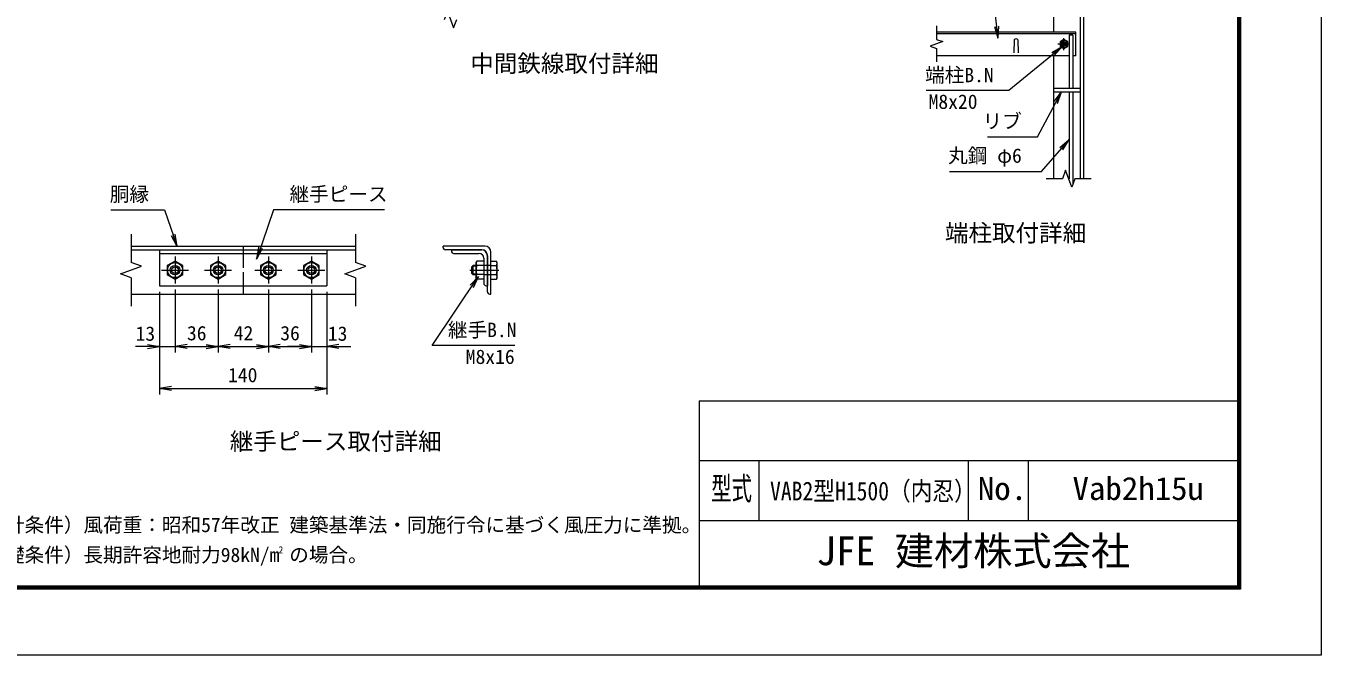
# Model space of a CAD drawing. Units: millimetres, scale not verified, with parts at other scales. Extents: x -4200 to 4200, y -2970 to 2970.
# Drawn here: x -131 to 4200, y -2970 to -868 of the extents above; entities that cross this region are included whole.
import ezdxf
from ezdxf.enums import TextEntityAlignment as Align

# ---------------------------------------------------------------- set-up
doc = ezdxf.new("R2010")
doc.units = ezdxf.units.MM
doc.header["$LTSCALE"] = 10
doc.linetypes.add('DASHED', pattern=[7.5, 6, -1.5])
doc.linetypes.add('USER1', pattern=[50.8, 31.75, -6.35, 6.35, -6.35])
for name, color, linetype, lineweight in [('0-0_D-STR1', 1, 'Continuous', 18), ('0-1_D-BMK', 2, 'USER1', 13), ('0-2_D-STR-DIM', 7, 'Continuous', 13), ('0-3_D-STR3', 3, 'Continuous', 13), ('0-7_D-STR-TXT', 7, 'Continuous', 13), ('0-8_0', 7, 'Continuous', 18), ('0-B_D-TTL', 7, 'Continuous', 18)]:
    doc.layers.add(name, color=color, linetype=linetype, lineweight=lineweight)
doc.layers.add('0-9_D-TTL-TXT', color=7, linetype='Continuous')
doc.styles.add('ＭＳ ゴシック', font='')
doc.styles.get('ＭＳ ゴシック').set_extended_font_data('MS Gothic')

# ---------------------------------------------------------------- blocks, each defined once
blk = doc.blocks.new('_Open')
at = {"layer": '0-8_0'}
blk.add_line((-10, 1.667), (0, 0), dxfattribs=at)
blk.add_lwpolyline([(-10, -1.667), (0, 0), (-10, 0)], dxfattribs=at)

msp = doc.modelspace()

# ---------------------------------------------------------------- linework, layer by layer
at = {"layer": '0-0_D-STR1'}
for p, q in [((3306, -888.2), (3306, -808.2)), ((3394, -808.2), (3394, -1378.2)), ((3406, -808.2), (3406, -1378.2)), ((3380, -888.2), (2914, -888.2)), ((3380, -894.2), (2914, -894.2)), ((3380, -968.2), (3380, -888.2)), ((3174, -914.45), (3172.5, -957.45)), ((3186, -914.45), (3187.5, -957.45)), ((3357.27, -968.2), (2914, -968.2)), ((3306, -1378.2), (3306, -968.2)), ((3380, -968.2), (3369.27, -968.2)), ((3306, -1076.2), (3394, -1076.2)), ((3306, -1088.2), (3394, -1088.2)), ((220.51, -1603.73), (970.51, -1603.73)), ((220.51, -1615.73), (970.51, -1615.73)), ((595.51, -1603.73), (595.51, -1615.73)), ((1403.86, -1603.73), (1263.86, -1603.73)), ((1263.86, -1607.73), (1263.86, -1603.73)), ((1393.86, -1615.73), (1271.86, -1615.73)), ((1411.86, -1755.73), (1411.86, -1633.73)), ((1423.86, -1763.73), (1423.86, -1623.73)), ((220.51, -1763.73), (970.51, -1763.73)), ((595.51, -1735.73), (595.51, -1763.73)), ((1419.86, -1763.73), (1423.86, -1763.73))]:
    msp.add_line(p, q, dxfattribs=at)
at = {"layer": '0-0_D-STR1', "color": 4, "linetype": 'DASHED', "lineweight": 13}
msp.add_line((595.51, -1615.73), (595.51, -1735.73), dxfattribs=at)
at = {"layer": '0-0_D-STR1'}
for centre, radius, start, end in [((3180, -916.95), 6.5, 22.61986, 157.38014), ((1271.86, -1607.73), 8, 180, 270), ((1393.86, -1633.73), 18, 0, 90), ((1403.86, -1623.73), 20, 0, 90), ((1419.86, -1755.73), 8, 180, 270)]:
    msp.add_arc(centre, radius, start, end, dxfattribs=at)
at = {"layer": '0-1_D-BMK'}
for p, q in [((3340, -948.2), (3340, -908.2)), ((3360, -928.2), (3320, -928.2)), ((367.51, -1638.73), (367.51, -1728.73)), ((511.51, -1638.73), (511.51, -1728.73)), ((679.51, -1638.73), (679.51, -1728.73)), ((823.51, -1638.73), (823.51, -1728.73)), ((322.51, -1683.73), (412.51, -1683.73)), ((466.51, -1683.73), (556.51, -1683.73)), ((634.51, -1683.73), (724.51, -1683.73)), ((778.51, -1683.73), (868.51, -1683.73)), ((1353.06, -1683.73), (1449.86, -1683.73))]:
    msp.add_line(p, q, dxfattribs=at)
at = {"layer": '0-2_D-STR-DIM'}
for p, q in [((2914, -867.94), (2914, -912.54)), ((2935.14, -920.24), (2892.86, -935.63)), ((2892.86, -935.63), (2914, -943.33)), ((2914, -912.54), (2935.14, -920.24)), ((2914, -943.33), (2914, -987.94)), ((3335.48, -1378.2), (3281, -1378.2)), ((3345.74, -1350.01), (3335.48, -1378.2)), ((3366.26, -1406.39), (3345.74, -1350.01)), ((3376.52, -1378.2), (3366.26, -1406.39)), ((3431, -1378.2), (3376.52, -1378.2)), ((220.51, -1563.73), (220.51, -1658.08)), ((970.51, -1563.73), (970.51, -1658.08)), ((935.27, -1696.56), (1005.74, -1670.91)), ((1005.74, -1670.91), (970.51, -1658.08)), ((220.51, -1709.38), (220.51, -1803.73)), ((970.51, -1709.38), (935.27, -1696.56)), ((970.51, -1709.38), (970.51, -1803.73)), ((315.51, -1755.73), (315.51, -2099.45)), ((315.51, -1755.73), (315.51, -1959.45)), ((367.51, -1748.73), (367.51, -1959.45)), ((367.51, -1748.73), (367.51, -1959.45)), ((511.51, -1748.73), (511.51, -1959.45)), ((511.51, -1748.73), (511.51, -1959.45)), ((679.51, -1748.73), (679.51, -1959.45)), ((679.51, -1748.73), (679.51, -1959.45)), ((823.51, -1748.73), (823.51, -1959.45)), ((823.51, -1748.73), (823.51, -1959.45)), ((875.51, -1755.73), (875.51, -2099.45)), ((875.51, -1755.73), (875.51, -1959.45)), ((275.51, -1939.45), (235.51, -1939.45)), ((315.51, -1939.45), (367.51, -1939.45)), ((367.51, -1939.45), (511.51, -1939.45)), ((407.51, -1939.45), (447.51, -1939.45)), ((511.51, -1939.45), (679.51, -1939.45)), ((679.51, -1939.45), (823.51, -1939.45)), ((783.51, -1939.45), (743.51, -1939.45)), ((823.51, -1939.45), (875.51, -1939.45)), ((915.51, -1939.45), (955.51, -1939.45)), ((315.51, -2079.45), (875.51, -2079.45))]:
    msp.add_line(p, q, dxfattribs=at)
for points in [[(1268.41, -846.38), (1278.67, -818.19), (1299.2, -874.57), (1309.46, -846.38)], [(220.51, -1709.38), (185.27, -1696.56), (255.74, -1670.91), (220.51, -1658.08)]]:
    msp.add_lwpolyline(points, dxfattribs=at)
at = {"layer": '0-3_D-STR3'}
for p, q in [((3369.27, -898.2), (3369.27, -1076.2)), ((3340, -913.19), (3327, -920.69)), ((3327, -920.69), (3327, -935.7)), ((3327, -935.7), (3340, -943.21)), ((3353, -920.69), (3340, -913.19)), ((3340, -943.21), (3353, -935.7)), ((3353, -935.7), (3353, -920.69)), ((3357.27, -1088.2), (3357.27, -1378.2)), ((3369.27, -1088.2), (3369.27, -1398.13)), ((315.51, -1615.73), (875.51, -1615.73)), ((315.51, -1615.73), (315.51, -1735.73)), ((315.51, -1627.73), (875.51, -1627.73)), ((875.51, -1615.73), (875.51, -1735.73)), ((1291.86, -1615.73), (1291.86, -1619.73)), ((1291.86, -1615.73), (1391.86, -1615.73)), ((1299.86, -1627.73), (1383.86, -1627.73)), ((1399.86, -1643.73), (1399.86, -1727.73)), ((1411.86, -1635.73), (1411.86, -1735.73)), ((367.51, -1653.71), (341.51, -1668.72)), ((341.51, -1668.72), (341.51, -1698.74)), ((393.51, -1668.72), (367.51, -1653.71)), ((393.51, -1698.74), (393.51, -1668.72)), ((511.51, -1653.71), (485.51, -1668.72)), ((485.51, -1668.72), (485.51, -1698.74)), ((537.51, -1668.72), (511.51, -1653.71)), ((537.51, -1698.74), (537.51, -1668.72)), ((679.51, -1653.71), (653.51, -1668.72)), ((653.51, -1668.72), (653.51, -1698.74)), ((705.51, -1668.72), (679.51, -1653.71)), ((705.51, -1698.74), (705.51, -1668.72)), ((823.51, -1653.71), (797.51, -1668.72)), ((797.51, -1668.72), (797.51, -1698.74)), ((849.51, -1668.72), (823.51, -1653.71)), ((849.51, -1698.74), (849.51, -1668.72)), ((1359.86, -1694.93), (1359.86, -1672.53)), ((1373.86, -1670.73), (1361.66, -1670.73)), ((1373.86, -1667.73), (1364.66, -1667.73)), ((1373.86, -1658.73), (1373.86, -1708.73)), ((1399.86, -1668.72), (1376.76, -1668.72)), ((1399.86, -1653.71), (1399.86, -1713.76)), ((1423.86, -1667.73), (1399.86, -1667.73)), ((1423.86, -1713.76), (1423.86, -1653.71)), ((1423.86, -1653.71), (1442.28, -1653.71)), ((1423.86, -1668.72), (1442.28, -1668.72)), ((1445.06, -1658.53), (1442.28, -1653.71)), ((1445.06, -1708.93), (1445.06, -1658.53)), ((341.51, -1698.74), (367.51, -1713.76)), ((367.51, -1713.76), (393.51, -1698.74)), ((485.51, -1698.74), (511.51, -1713.76)), ((511.51, -1713.76), (537.51, -1698.74)), ((653.51, -1698.74), (679.51, -1713.76)), ((679.51, -1713.76), (705.51, -1698.74)), ((797.51, -1698.74), (823.51, -1713.76)), ((823.51, -1713.76), (849.51, -1698.74)), ((1364.66, -1699.73), (1359.86, -1694.93)), ((1373.86, -1696.73), (1361.66, -1696.73)), ((1373.86, -1699.73), (1364.66, -1699.73)), ((1399.86, -1698.74), (1376.76, -1698.74)), ((1423.86, -1699.73), (1399.86, -1699.73)), ((1423.86, -1698.74), (1442.28, -1698.74)), ((1423.86, -1713.76), (1442.28, -1713.76)), ((1445.06, -1708.93), (1442.28, -1713.76)), ((315.51, -1735.73), (875.51, -1735.73)), ((1407.86, -1735.73), (1411.86, -1735.73))]:
    msp.add_line(p, q, dxfattribs=at)
for points in [[(3369.27, -898.2), (3357.27, -898.2), (3357.27, -1076.2)], [(1364.66, -1699.73), (1364.66, -1667.73), (1359.86, -1672.53)], [(1399.86, -1653.71), (1376.76, -1653.71), (1373.86, -1658.73)], [(1399.86, -1713.76), (1376.76, -1713.76), (1373.86, -1708.73)]]:
    msp.add_lwpolyline(points, dxfattribs=at)
for centre, radius in [((3340, -928.2), 12.5), ((3340, -928.2), 8), ((3340, -928.2), 5.6), ((367.51, -1683.73), 25), ((367.51, -1683.73), 16), ((367.51, -1683.73), 11.2), ((511.51, -1683.73), 25), ((511.51, -1683.73), 16), ((511.51, -1683.73), 11.2), ((679.51, -1683.73), 25), ((679.51, -1683.73), 16), ((679.51, -1683.73), 11.2), ((823.51, -1683.73), 25), ((823.51, -1683.73), 16), ((823.51, -1683.73), 11.2)]:
    msp.add_circle(centre, radius, dxfattribs=at)
for centre, radius, start, end in [((1299.86, -1619.73), 8, 180, 270), ((1383.86, -1643.73), 16, 0, 90), ((1391.86, -1635.73), 20, 0, 90), ((1387.73, -1661.22), 13.29, 145.61585, 214.38416), ((1424.12, -1683.73), 49.68, 162.4121, 197.5879), ((1431.31, -1661.22), 13.29, 325.61585, 34.38415), ((1394.92, -1683.73), 49.68, 342.4121, 17.5879), ((1387.73, -1706.25), 13.29, 145.61586, 214.38414), ((1407.86, -1727.73), 8, 180, 270), ((1431.31, -1706.25), 13.29, 325.61585, 34.38415)]:
    msp.add_arc(centre, radius, start, end, dxfattribs=at)
at = {"layer": '0-7_D-STR-TXT'}
for points in [[(2796.47, -795.98), (3105.51, -795.98), (3118.95, -907.03)], [(2879.6, -1082.88), (3155.91, -1082.88), (3332.8, -937.64)], [(3084.15, -1238.87), (3251.82, -1238.87), (3330.8, -1089.96)], [(2957.12, -1354.39), (3265.15, -1354.39), (3355.96, -1249.14)], [(152.79, -1482.39), (332.39, -1482.39), (373.27, -1601.84)], [(1068.28, -1482.39), (697.05, -1482.39), (640.7, -1645.6)], [(1504.13, -1935.21), (1226.81, -1935.21), (1381, -1706.24)]]:
    msp.add_lwpolyline(points, dxfattribs=at)
at = {"layer": '0-B_D-TTL'}
for p, q in [((2120, -2120), (2120, -2740)), ((2120, -2120), (3920, -2120)), ((2120, -2320), (3920, -2320)), ((2320, -2320), (2320, -2520)), ((3020, -2320), (3020, -2520)), ((3220, -2320), (3220, -2520)), ((2120, -2520), (3920, -2520))]:
    msp.add_line(p, q, dxfattribs=at)
at = {"layer": '0-B_D-TTL', "color": 2}
msp.add_lwpolyline([(-4200, 2970), (4200, 2970), (4200, -2970), (-4200, -2970)], close=True, dxfattribs=at)
at = {"layer": '0-B_D-TTL'}
for points in [[(-3930, 2750), (3930, 2750), (3930, -2750), (-3930, -2750)], [(-3927.5, 2747.5), (3927.5, 2747.5), (3927.5, -2747.5), (-3927.5, -2747.5)], [(-3925, 2745), (3925, 2745), (3925, -2745), (-3925, -2745)], [(-3922.5, 2742.5), (3922.5, 2742.5), (3922.5, -2742.5), (-3922.5, -2742.5)], [(-3920, 2740), (3920, 2740), (3920, -2740), (-3920, -2740)]]:
    msp.add_lwpolyline(points, close=True, dxfattribs=at)

# ---------------------------------------------------------------- block references
at = {"layer": '0-2_D-STR-DIM', "xscale": 4, "yscale": 4}
for p in [(315.51, -1939.45), (511.51, -1939.45), (679.51, -1939.45), (823.51, -1939.45), (823.51, -1939.45), (875.51, -2079.45)]:
    msp.add_blockref('_Open', p, dxfattribs=at)
at = {"layer": '0-2_D-STR-DIM', "xscale": 4, "yscale": 4, "rotation": 180}
for p in [(367.51, -1939.45), (367.51, -1939.45), (511.51, -1939.45), (679.51, -1939.45), (875.51, -1939.45), (315.51, -2079.45)]:
    msp.add_blockref('_Open', p, dxfattribs=at)
at = {"layer": '0-7_D-STR-TXT', "xscale": 4, "yscale": 4}
for p, rotation in [((3119.19, -909.02), 276.90146), ((3334.34, -936.37), 39.38905), ((3331.73, -1088.2), 62.05959), ((3357.27, -1247.62), 49.21067), ((373.92, -1603.73), 288.89188), ((640.04, -1647.49), 250.94989), ((1382.11, -1704.58), 56.0438)]:
    msp.add_blockref('_Open', p, dxfattribs=dict(at, rotation=rotation))

# ---------------------------------------------------------------- texts
at = {"layer": '0-2_D-STR-DIM', "style": 'ＭＳ ゴシック'}
for s, p in [('13', (235.58, -1934.25)), ('36', (407.38, -1932.7)), ('42', (563.78, -1932.7)), ('36', (719.38, -1932.7)), ('13', (878.5, -1934.25)), ('140', (544.84, -2072.7))]:
    msp.add_text(s, height=48.09, dxfattribs=at).set_placement(p, align=Align.BOTTOM_LEFT)
at = {"layer": '0-7_D-STR-TXT', "style": 'ＭＳ ゴシック'}
for s, p in [('端柱B.N', (2875.79, -1070.29)), ('M8x20', (2887.51, -1159.29)), ('リブ', (3067.9, -1224.5)), ('丸鋼 φ6', (2952.8, -1339.52)), ('胴縁', (149.23, -1468.41)), ('継手ピース', (750.26, -1468.28)), ('継手B.N', (1280.02, -1921.86)), ('M8x16', (1339.65, -2011.61))]:
    msp.add_text(s, height=48.09, dxfattribs=at).set_placement(p, align=Align.BOTTOM_LEFT)
at = {"layer": '0-9_D-TTL-TXT', "style": 'ＭＳ ゴシック'}
for s, height, p in [('中間鉄線取付詳細', 57.7, (1354.71, -1039.29)), ('端柱取付詳細', 57.7, (2942.11, -1605.78)), ('継手ピース取付詳細', 57.7, (550.54, -2302.05)), ('（設計条件）風荷重：昭和57年改正 建築基準法・同施行令に基づく風圧力に準拠。', 48.09, (-332.45, -2573.6)), ('JFE 建材株式会社', 96.19, (2512.38, -2698.5)), ('（基礎条件）長期許容地耐力98kN/m の場合。', 48.09, (-332.45, -2673.6)), ('2', 24.05, (713.02, -2637.79))]:
    msp.add_text(s, height=height, dxfattribs=at).set_placement(p, align=Align.BOTTOM_LEFT)
for s, height, width, p in [('型式', 76.98, 0.65, (2160.27, -2474.8)), ('VAB2型H1500（内忍）', 62.54, 0.85, (2357.19, -2471.82)), ('No.', 76.98, 1.05, (3052, -2474.8)), ('Vab2h15u', 76.98, 1.05, (3368.67, -2474.8))]:
    msp.add_text(s, height=height, dxfattribs=dict(at, width=width)).set_placement(p, align=Align.BOTTOM_LEFT)

doc.saveas('drawing.dxf')
